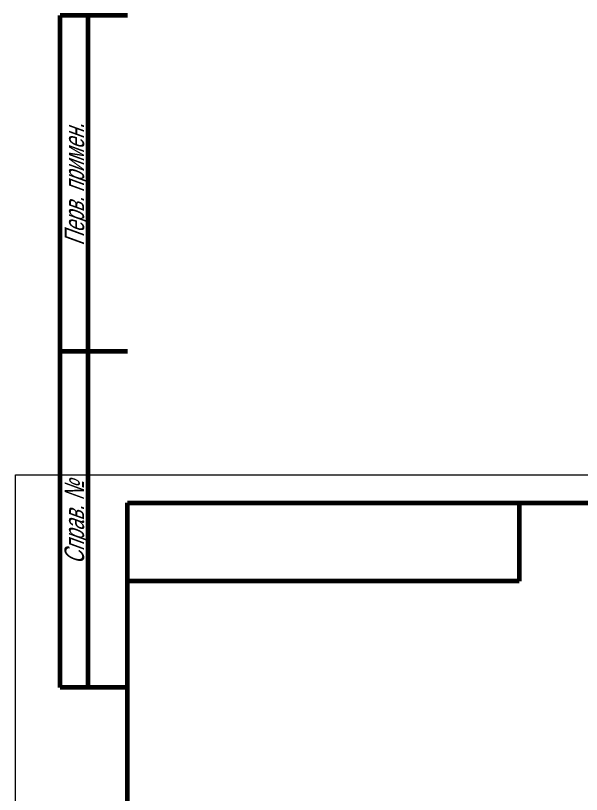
# Model space of a CAD drawing. Extents: x 0 to 297, y 0 to 292.
# Drawn here: x 0 to 101.1, y 152.9 to 292 of the extents above; entities that cross this region are included whole.
import ezdxf

# ---------------------------------------------------------------- set-up
doc = ezdxf.new("R2010")
doc.units = 0
doc.header["$MEASUREMENT"] = 0
doc.linetypes.add('K5LT_BASIC', pattern=[0])
doc.linetypes.add('K5LT_THIN', pattern=[0])
doc.styles.add('K5_TEXTSTYLE', font='win_eskd.shx', dxfattribs={"width": 0.7, "oblique": 15, "bigfont": 'b_eskd.shx'})

# ---------------------------------------------------------------- blocks, each defined once
blk = doc.blocks.new('*S')
at = {"linetype": 'K5LT_BASIC', "lineweight": 60}
for p, q in [((8, 172), (8, 292)), ((20, 292), (8, 292)), ((13, 172), (13, 292)), ((20, 232), (8, 232)), ((20, 5), (20, 205)), ((20, 205), (292, 205)), ((90, 205), (90, 191)), ((90, 191), (20, 191)), ((20, 172), (8, 172))]:
    blk.add_line(p, q, dxfattribs=at)
at = {"linetype": 'K5LT_THIN', "lineweight": 18}
for p, q in [((0, 0), (0, 210)), ((0, 210), (297, 210))]:
    blk.add_line(p, q, dxfattribs=at)
at = {"style": 'K5_TEXTSTYLE', "oblique": 20, "width": 0.7}
for s, p in [('Перв. примен.', (12.25, 250.89)), ('Справ. №', (12.25, 194.02))]:
    blk.add_text(s, height=3.5, rotation=90, dxfattribs=at).set_placement(p)

msp = doc.modelspace()

# ---------------------------------------------------------------- block references
msp.add_blockref('*S', (0, 0))

doc.saveas('drawing.dxf')
